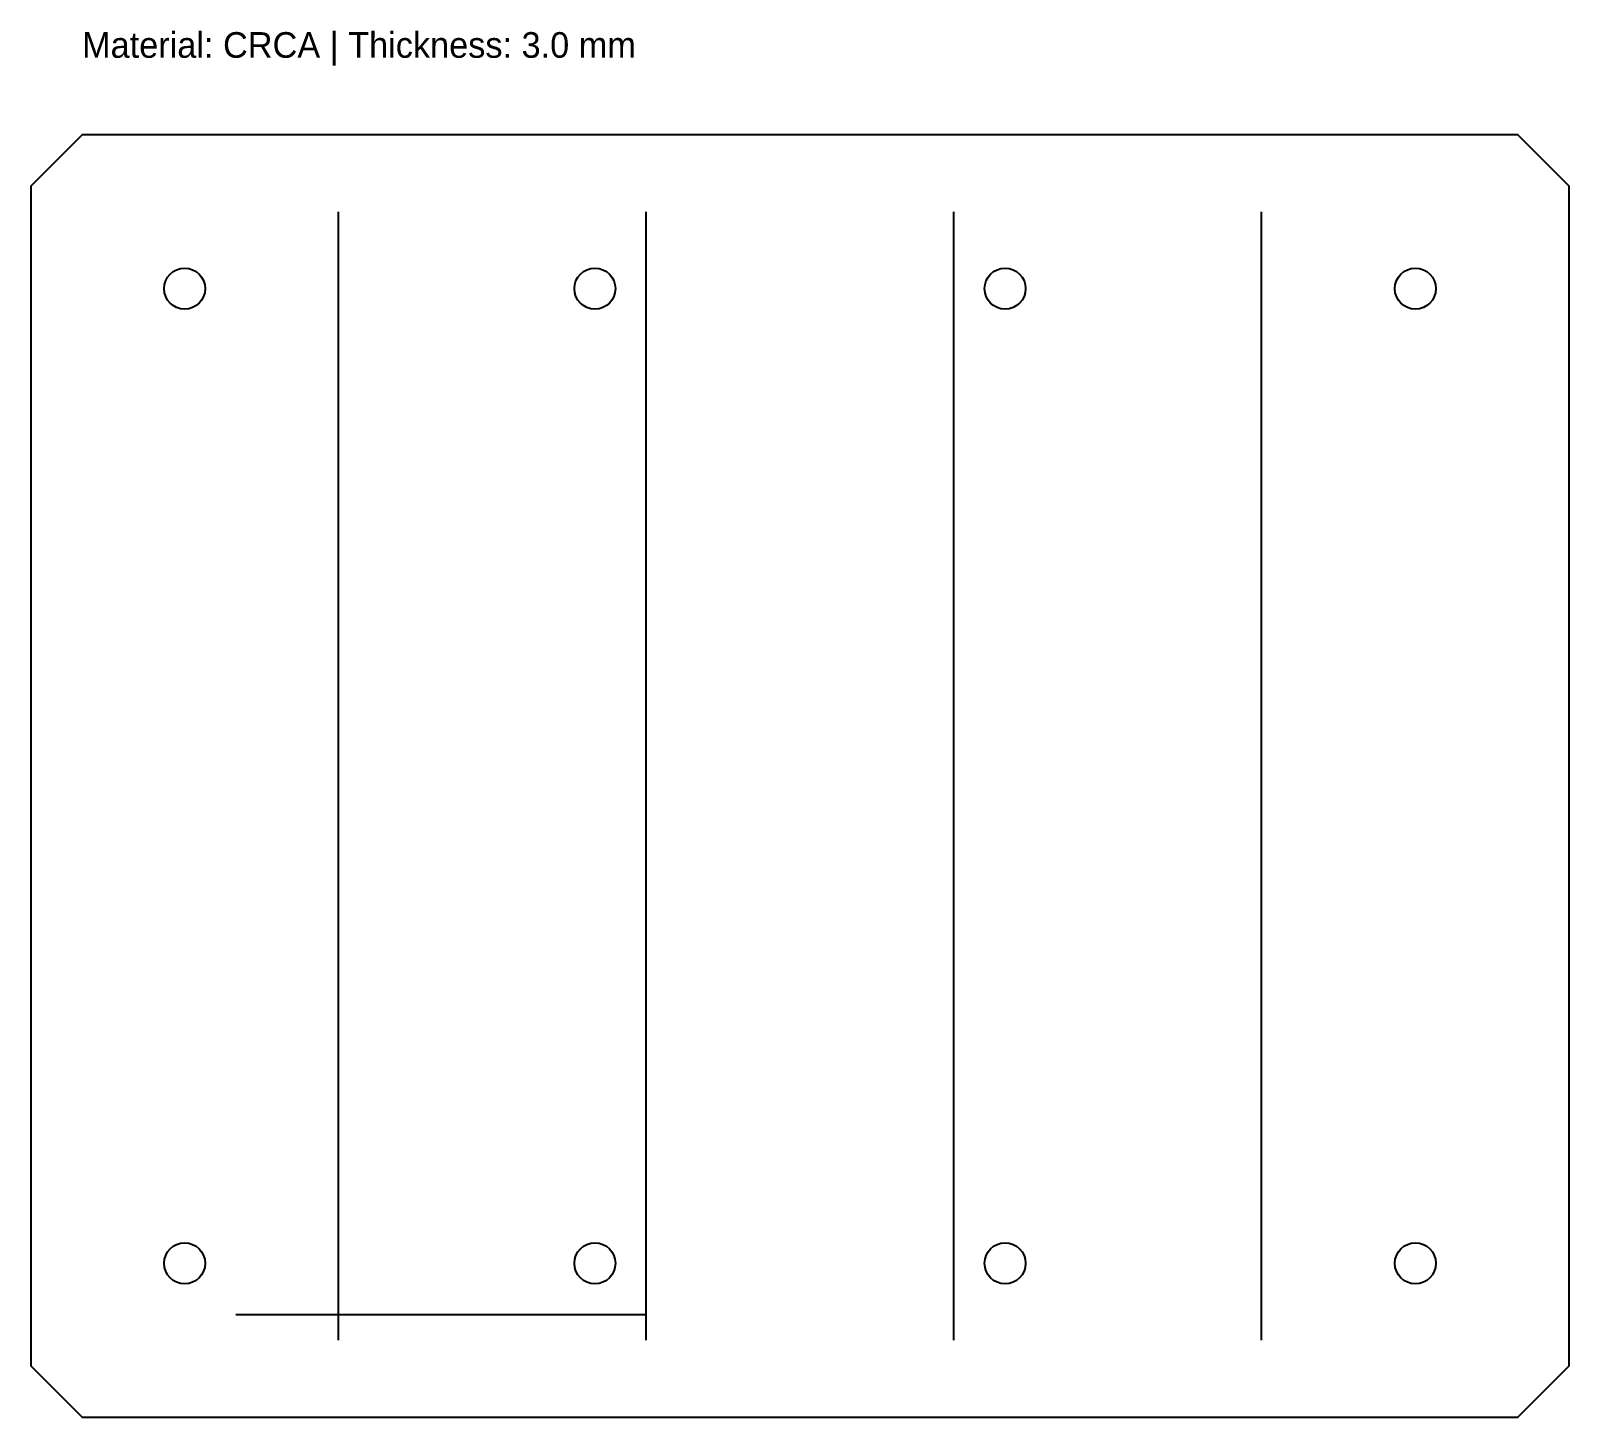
# Model space of a CAD drawing. Header units: metres. Extents: x 0 to 300, y 0 to 270.
import ezdxf

# ---------------------------------------------------------------- set-up
doc = ezdxf.new("R2010")
doc.units = ezdxf.units.M

msp = doc.modelspace()

# ---------------------------------------------------------------- linework, layer by layer
at = {"layer": 'BRAKE'}
for p, q in [((60, 15), (60, 235)), ((120, 15), (120, 235)), ((180, 15), (180, 235)), ((240, 15), (240, 235))]:
    msp.add_line(p, q, dxfattribs=at)
at = {"layer": 'CONTOUR'}
msp.add_lwpolyline([(10, 0), (290, 0), (300, 10), (300, 240), (290, 250), (10, 250), (0, 240), (0, 10)], close=True, dxfattribs=at)
at = {"layer": 'HOLES'}
for centre in [(30, 220), (110, 220), (190, 220), (270, 220), (30, 30), (110, 30), (190, 30), (270, 30)]:
    msp.add_circle(centre, 4, dxfattribs=at)
at = {"layer": 'JOINTS', "linetype": 'CONTINUOUS'}
msp.add_line((40, 20), (120, 20), dxfattribs=at)

# ---------------------------------------------------------------- texts
at = {"layer": 'NOTES'}
msp.add_text('Material: CRCA | Thickness: 3.0 mm', height=5, dxfattribs=at).set_placement((10, 265))

doc.saveas('drawing.dxf')
